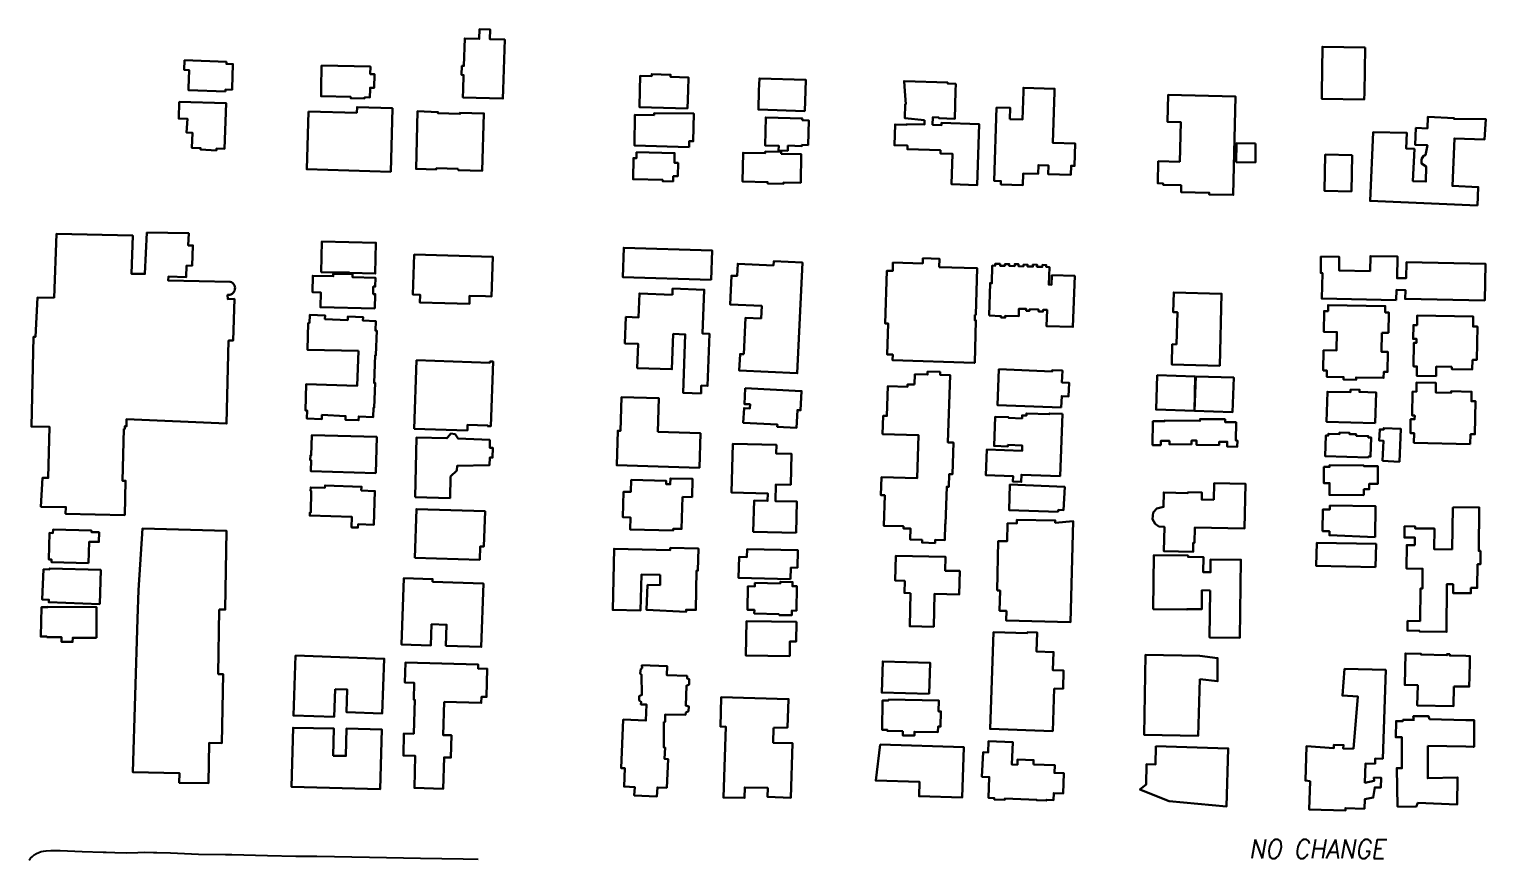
# Model space of a CAD drawing. Header units: inches. Extents: x 1273557 to 1282364, y 239587 to 246310.
# Drawn here: x 1276101 to 1277637, y 244675 to 245549 of the extents above; entities that cross this region are included whole.
import ezdxf

# ---------------------------------------------------------------- set-up
doc = ezdxf.new("R2010")
doc.units = ezdxf.units.IN
doc.header["$MEASUREMENT"] = 0
doc.layers.add('BLDG-NONUW-NOTUSED', color=5, linetype='Continuous', lineweight=30)
doc.layers.add('PATH', color=253, linetype='Continuous')
doc.layers.add('REV-ADJUDICATION-NOTES', color=2, linetype='Continuous')
doc.styles.add('Revisions', font='simplex.shx', dxfattribs={"width": 0.9, "oblique": 10, "height": 25})

msp = doc.modelspace()

# ---------------------------------------------------------------- linework, layer by layer
at = {"layer": 'BLDG-NONUW-NOTUSED'}
for points in [[(1276558.8, 245485.9), (1276558.5, 245477.5), (1276600.7, 245476.3), (1276601, 245485.8), (1276602.6, 245538.4), (1276586.8, 245538.9), (1276587.1, 245549.1), (1276576.1, 245549.4), (1276575.8, 245539.2), (1276560.5, 245539.7), (1276559.6, 245510.6), (1276557.4, 245510.7), (1276557.1, 245501.1), (1276559.2, 245501)], [(1277509.5, 245530.2), (1277464.6, 245530.9), (1277463.9, 245482.4), (1277463.8, 245476.1), (1277508.7, 245475.4), (1277508.8, 245482.2)], [(1276308.1, 245483.8), (1276308.1, 245485.7), (1276315.1, 245485.5), (1276315.2, 245486.9), (1276316, 245512.5), (1276309.2, 245512.7), (1276309.2, 245514.8), (1276265, 245516.6), (1276264.5, 245506.6), (1276269.9, 245506.3), (1276269.3, 245487.1), (1276269.2, 245485.1)], [(1276454.8, 245477.6), (1276460.4, 245477.5), (1276460.6, 245486.3), (1276460.6, 245487.7), (1276465, 245487.6), (1276465.3, 245501.9), (1276460.8, 245502), (1276461, 245510), (1276409.5, 245511), (1276409, 245486.5), (1276408.9, 245478.6), (1276440.2, 245478), (1276440.2, 245476.5), (1276454.7, 245476.2)], [(1276795.8, 245485), (1276796.2, 245498.5), (1276777.4, 245499.1), (1276777.5, 245501.4), (1276757.6, 245502), (1276757.5, 245499.9), (1276745.5, 245500.3), (1276745.1, 245485.2), (1276744.6, 245467.2), (1276795.2, 245465.8)], [(1276919.1, 245463.1), (1276919.8, 245484.5), (1276920.1, 245495.9), (1276871, 245497.5), (1276870.6, 245484.7), (1276870, 245464.6)], [(1277045, 245453.5), (1277045.1, 245448.9), (1277026.5, 245449.4), (1277026.5, 245448.6), (1277014.1, 245448.9), (1277013.4, 245427.1), (1277027.1, 245426.7), (1277027, 245422.8), (1277061.9, 245421.7), (1277061.8, 245418.4), (1277074.6, 245418), (1277073.7, 245385.9), (1277100.7, 245385), (1277102.6, 245449.4), (1277062.9, 245450.5), (1277062.9, 245448.1), (1277053.7, 245448.6), (1277053.8, 245456.6), (1277060.2, 245456.4), (1277060.2, 245455.6), (1277077.2, 245455), (1277077.8, 245483.9), (1277078, 245491.7), (1277069.6, 245492.1), (1277069.6, 245493.1), (1277023.5, 245494.7), (1277024.4, 245484.1), (1277025.4, 245470.2), (1277024.6, 245470.2), (1277024.3, 245455.6)], [(1277135.1, 245454.5), (1277135.5, 245466.3), (1277121, 245466.8), (1277118.7, 245389.5), (1277125.7, 245389.3), (1277125.6, 245385.8), (1277148.8, 245385.1), (1277149.2, 245397.3), (1277164.9, 245396.8), (1277165.2, 245406.1), (1277175.8, 245405.8), (1277175.5, 245396.5), (1277199.3, 245395.8), (1277199.6, 245405.4), (1277203.3, 245405.3), (1277204, 245428.8), (1277180.5, 245429.5), (1277182.1, 245483.5), (1277182.2, 245486.6), (1277149.4, 245487.6), (1277149.3, 245483.6), (1277148.4, 245454)], [(1277314.2, 245409.7), (1277291.5, 245410.2), (1277291, 245386.9), (1277296.6, 245386.8), (1277296.6, 245385.3), (1277315.6, 245384.9), (1277315.5, 245377.7), (1277345.2, 245377), (1277345.1, 245375.2), (1277370.6, 245374.6), (1277372.9, 245478.5), (1277301.9, 245480.1), (1277301.2, 245451.8), (1277315.2, 245451.5)], [(1276259.2, 245472.8), (1276258.9, 245455.1), (1276268, 245454.9), (1276267.1, 245440.5), (1276273.4, 245440.2), (1276272.6, 245424.4), (1276281.9, 245424), (1276281.9, 245422.4), (1276298.6, 245421.5), (1276298.8, 245423.7), (1276307.2, 245423.3), (1276308.8, 245471.5)], [(1276395.7, 245462.7), (1276393.9, 245401.7), (1276482.4, 245399.1), (1276484.2, 245466.1), (1276446.9, 245467.2), (1276446.6, 245461.2)], [(1276553.6, 245402), (1276553.5, 245400.9), (1276578.8, 245400.1), (1276580.7, 245460.5), (1276555.4, 245461.3), (1276555.4, 245460), (1276532.1, 245460.8), (1276532.2, 245462), (1276510.5, 245462.8), (1276509.1, 245402.1), (1276530.4, 245401.5), (1276530.4, 245402.7)], [(1276796.9, 245425.1), (1276796.9, 245431.2), (1276801.4, 245431.2), (1276801.8, 245460.4), (1276760.2, 245460.9), (1276760.1, 245458.9), (1276739.8, 245459.2), (1276739.4, 245426.6)], [(1276901.1, 245426.6), (1276915.8, 245426.2), (1276915.8, 245427.3), (1276922.3, 245427.2), (1276923, 245453.2), (1276916.3, 245453.4), (1276916.4, 245455.3), (1276877.8, 245456.3), (1276877.1, 245426.8), (1276891.4, 245426.5), (1276891.3, 245421.5), (1276901, 245421.3)], [(1277628, 245363.4), (1277628.9, 245382.9), (1277601.6, 245384.2), (1277603.8, 245434.2), (1277635.4, 245433), (1277636.9, 245454.4), (1277603.4, 245454.7), (1277603.4, 245455.7), (1277575.7, 245456.9), (1277575.2, 245444.8), (1277563.1, 245445.3), (1277562.3, 245427.6), (1277575.3, 245427.1), (1277573.1, 245416.7), (1277571.2, 245415.8), (1277569, 245412.3), (1277569.2, 245407.7), (1277574.1, 245404.6), (1277573.6, 245388.7), (1277560, 245389.3), (1277561.5, 245423.1), (1277553, 245423.5), (1277553.6, 245440.1), (1277518, 245440.8), (1277514.8, 245368.4)], [(1276769.1, 245390.6), (1276769.1, 245389.1), (1276780.1, 245388.9), (1276780.2, 245394.4), (1276785, 245394.3), (1276785.3, 245408.4), (1276781.4, 245408.5), (1276781.6, 245418.8), (1276741.6, 245419.6), (1276741.4, 245413.4), (1276738.3, 245413.5), (1276737.8, 245391.2)], [(1276894.1, 245418), (1276894.1, 245420), (1276877.3, 245420.3), (1276877.3, 245418.7), (1276853.9, 245419.1), (1276853.4, 245388.7), (1276879.6, 245388.2), (1276879.6, 245386.8), (1276896.5, 245386.5), (1276896.5, 245387.8), (1276914.6, 245387.5), (1276915.1, 245417.6)], [(1277394.2, 245428.7), (1277374, 245429.1), (1277373.7, 245409.3), (1277393.9, 245408.9)], [(1277496, 245416.4), (1277467.6, 245417.1), (1277466.7, 245379.1), (1277495.1, 245378.4)], [(1276127.7, 245266), (1276109.9, 245266.4), (1276107.8, 245224.9), (1276105.7, 245224.9), (1276103.6, 245130.5), (1276122.7, 245130.1), (1276121.4, 245076.3), (1276115.3, 245076.5), (1276113.7, 245045.9), (1276139.9, 245045.5), (1276139.7, 245038.5), (1276202, 245037.1), (1276202.9, 245073.4), (1276199.5, 245073.4), (1276201.2, 245127.9), (1276202, 245127.8), (1276202, 245130.8), (1276204, 245130.8), (1276204, 245138.4), (1276309.3, 245133.6), (1276311.4, 245221.1), (1276316.2, 245221.1), (1276317.7, 245265), (1276310.6, 245264.9), (1276310.4, 245269.2), (1276311.7, 245269.2), (1276312.9, 245269.4), (1276314, 245269.8), (1276315.1, 245270.4), (1276316.1, 245271.1), (1276316.9, 245272.1), (1276317.5, 245273.1), (1276318, 245274.3), (1276318.2, 245275.5), (1276318.3, 245276.7), (1276318.1, 245278), (1276317.7, 245279.1), (1276317.1, 245280.2), (1276316.4, 245281.2), (1276315.5, 245282), (1276314.4, 245282.7), (1276313.3, 245283.2), (1276247.9, 245284.4), (1276248, 245288.5), (1276266.9, 245288.1), (1276267.2, 245300.2), (1276273, 245300), (1276273.8, 245321.5), (1276269, 245321.5), (1276269.4, 245334.3), (1276225.4, 245335), (1276223.3, 245291.4), (1276209.1, 245291.6), (1276210.5, 245331.8), (1276130.2, 245333.8)], [(1276439.1, 245292.8), (1276439.1, 245292.4), (1276466, 245291.8), (1276466.7, 245324.3), (1276409.9, 245325.6), (1276409.2, 245293.4)], [(1276539.6, 245260.6), (1276565.3, 245259.8), (1276565.5, 245268.4), (1276582.2, 245267.9), (1276588.7, 245267.7), (1276589.9, 245309.4), (1276507.2, 245311.8), (1276505.6, 245269.7), (1276513.3, 245269.5), (1276513, 245261.3)], [(1276820.2, 245285.2), (1276821.1, 245316.2), (1276728, 245318.9), (1276727.1, 245287.8)], [(1277542.4, 245263.8), (1277542.6, 245274.6), (1277552, 245274.4), (1277551.8, 245265.1), (1277635.7, 245263.4), (1277636.5, 245302), (1277553.1, 245303.7), (1277552.8, 245286.8), (1277543.3, 245286.9), (1277543.8, 245309.6), (1277515.1, 245310.1), (1277514.8, 245294.4), (1277482.3, 245294.9), (1277482.3, 245309.3), (1277463, 245309.7), (1277462.9, 245292.5), (1277464.6, 245292.3), (1277463.9, 245265.3)], [(1276854.6, 245206.7), (1276850.6, 245206.9), (1276849.8, 245189.5), (1276911, 245186.7), (1276916.4, 245303.3), (1276886.1, 245304.7), (1276885.9, 245300.3), (1276848.2, 245302.1), (1276847.6, 245289.2), (1276841.5, 245289.5), (1276840.1, 245259.3), (1276873.5, 245257.7), (1276872.9, 245244.4), (1276856.4, 245245.1)], [(1277060.7, 245298.6), (1277060.9, 245307.4), (1277043.4, 245307.9), (1277043.2, 245302.5), (1277011.8, 245303.4), (1277011.6, 245294.6), (1277005.4, 245294.7), (1277003.8, 245239), (1277006.9, 245239), (1277005.9, 245206.4), (1277011.6, 245206.3), (1277011.5, 245200.3), (1277097.5, 245197.8), (1277098, 245197.8), (1277099.3, 245242.4), (1277098.1, 245242.5), (1277098.2, 245248.2), (1277098.5, 245248.2), (1277099.1, 245248.2), (1277100.5, 245297.5), (1277100.1, 245297.5)], [(1277113.2, 245247.4), (1277125.7, 245247), (1277125.7, 245245.6), (1277130.2, 245245.4), (1277130.2, 245247.3), (1277144.4, 245246.8), (1277144.6, 245254.7), (1277152.4, 245254.4), (1277152.3, 245252.6), (1277155.9, 245252.5), (1277155.9, 245254.1), (1277165.4, 245253.8), (1277165.4, 245251.8), (1277170, 245251.7), (1277170.1, 245253.5), (1277174.3, 245253.4), (1277173.7, 245236.4), (1277201.6, 245235.5), (1277203.4, 245289.2), (1277179.4, 245290), (1277179, 245280), (1277176.1, 245280.1), (1277176.8, 245298.6), (1277173.4, 245298.7), (1277173.5, 245300.7), (1277169.4, 245300.9), (1277169.3, 245298.8), (1277163.6, 245299), (1277163.7, 245301.1), (1277159.4, 245301.2), (1277159.4, 245299.1), (1277153.7, 245299.2), (1277153.8, 245301.1), (1277149.5, 245301.2), (1277149.4, 245299.3), (1277144.2, 245299.5), (1277144.3, 245301.6), (1277140.3, 245301.7), (1277140.2, 245299.6), (1277134.4, 245299.8), (1277134.5, 245301.7), (1277129.8, 245301.8), (1277129.7, 245299.8), (1277124.7, 245300), (1277124.8, 245301.9), (1277119.6, 245302.1), (1277119.6, 245300), (1277116.6, 245300.1), (1277116.1, 245281.6), (1277114.3, 245281.7)], [(1276465.6, 245254.8), (1276466, 245270.2), (1276463.9, 245270.2), (1276464, 245278), (1276466, 245278), (1276466.3, 245287.3), (1276442.1, 245287.9), (1276442.1, 245291), (1276421.8, 245291.5), (1276421.8, 245289), (1276400.2, 245289.5), (1276399.8, 245272.2), (1276408.7, 245271.9), (1276408.3, 245256.3)], [(1276779.3, 245269.5), (1276744.6, 245270.8), (1276743.6, 245245.6), (1276730.3, 245246.1), (1276729.3, 245218.1), (1276743.3, 245217.6), (1276742.3, 245192.2), (1276778.8, 245190.8), (1276780.2, 245228.1), (1276792.9, 245227.6), (1276790.6, 245166.1), (1276809.5, 245165.4), (1276809.8, 245173.6), (1276816.5, 245173.3), (1276818.6, 245228.2), (1276811.1, 245228.5), (1276812.9, 245274.7), (1276779.5, 245276)], [(1277310.9, 245217.1), (1277306.2, 245217.2), (1277305.7, 245195.9), (1277356.4, 245194.6), (1277358.3, 245270.5), (1277307.9, 245271.8), (1277307.4, 245251), (1277311.8, 245250.9)], [(1276448.3, 245210.4), (1276447, 245173.3), (1276393.4, 245175.2), (1276392.4, 245147.5), (1276394.2, 245147.4), (1276393.9, 245139.1), (1276409.7, 245138.2), (1276409.8, 245142.7), (1276434.8, 245141.5), (1276434.6, 245137.7), (1276448.5, 245137.2), (1276448.6, 245141.1), (1276463.9, 245140.5), (1276464.3, 245150.4), (1276465.1, 245150.3), (1276466.1, 245176.5), (1276464.9, 245176.5), (1276465.9, 245205.6), (1276466.8, 245205.6), (1276467.7, 245231.6), (1276466.2, 245231.7), (1276466.6, 245241.7), (1276453.1, 245242.1), (1276453.2, 245245.9), (1276437.3, 245246.5), (1276437.1, 245242.8), (1276413, 245243.7), (1276413.2, 245247.6), (1276397.1, 245248.2), (1276396.7, 245239.6), (1276395.5, 245239.7), (1276394.5, 245211.5)], [(1277527.1, 245229.4), (1277534.1, 245229.3), (1277534.5, 245250.8), (1277530.8, 245250.8), (1277530.9, 245257.4), (1277470.6, 245258.6), (1277470.5, 245252.2), (1277466.4, 245252.2), (1277466, 245230.4), (1277479.8, 245230.1), (1277479.4, 245210.6), (1277465.8, 245210.9), (1277465.4, 245189.7), (1277469.2, 245189.6), (1277469.1, 245183), (1277486.9, 245182.7), (1277486.8, 245180), (1277500, 245179.7), (1277500, 245182.3), (1277529.1, 245181.7), (1277529.2, 245188.1), (1277533.2, 245188), (1277533.6, 245209.2), (1277526.7, 245209.4)], [(1277600.9, 245193.4), (1277600.9, 245191.1), (1277622.6, 245190.7), (1277622.8, 245200.8), (1277627.3, 245200.7), (1277628, 245235.8), (1277623.4, 245235.9), (1277623.6, 245246.4), (1277564.4, 245247.5), (1277564.3, 245237.4), (1277560.5, 245237.5), (1277560.2, 245222.9), (1277563.9, 245222.8), (1277563.9, 245218.9), (1277561.1, 245218.9), (1277560.7, 245193.9), (1277564.2, 245193.8), (1277564, 245184.1), (1277584.4, 245183.7), (1277584.5, 245193.7)], [(1276507.2, 245128.2), (1276563.3, 245126.4), (1276563.5, 245132.3), (1276584.5, 245131.6), (1276584.5, 245131), (1276588.1, 245130.9), (1276590.3, 245198.9), (1276587, 245199), (1276587, 245197.8), (1276509.6, 245200.3)], [(1277034.6, 245174.7), (1277027.2, 245174.9), (1277027.1, 245172.2), (1277006.4, 245172.9), (1277005.4, 245141.6), (1277001.5, 245141.7), (1277000.9, 245122.5), (1277038.7, 245121.4), (1277037.3, 245075.9), (1276999.7, 245077.1), (1276999.1, 245058.1), (1277003.2, 245058), (1277002.2, 245025.9), (1277022.9, 245025.3), (1277022.9, 245023.1), (1277030.4, 245022.9), (1277030.1, 245011.4), (1277042.6, 245011), (1277042.6, 245008.1), (1277056.2, 245007.7), (1277056.3, 245010.9), (1277066.4, 245010.6), (1277066.9, 245027.8), (1277067.4, 245027.8), (1277068.6, 245067.1), (1277070.8, 245067.1), (1277071.2, 245080.3), (1277074.5, 245080.2), (1277075.5, 245113.6), (1277069.8, 245113.8), (1277072, 245184.8), (1277061.5, 245185.1), (1277061.6, 245188), (1277048.4, 245188.4), (1277048.4, 245185.2), (1277035, 245185.6)], [(1277189.3, 245150.4), (1277189.8, 245162.6), (1277196.9, 245162.3), (1277197.5, 245176.7), (1277189.9, 245177), (1277190.4, 245189.4), (1277179.6, 245189.8), (1277179.6, 245188.5), (1277123.5, 245190.8), (1277122.1, 245152.9)], [(1276856.2, 245171.1), (1276855.2, 245154.2), (1276861.3, 245153.9), (1276861.1, 245149.6), (1276854.9, 245149.9), (1276854, 245134.5), (1276890, 245132.5), (1276889.9, 245130.2), (1276910.1, 245129.1), (1276911.1, 245147.8), (1276914.4, 245147.6), (1276915.5, 245167.8)], [(1277330.3, 245183.3), (1277290.5, 245184.6), (1277289.2, 245148.3), (1277329.8, 245146.9)], [(1277331.2, 245183.3), (1277329.8, 245146.9), (1277369.9, 245145.7), (1277371.1, 245182.1)], [(1277620.4, 245112), (1277620.7, 245122.4), (1277625.3, 245122.3), (1277626.1, 245157.1), (1277621.6, 245157.2), (1277621.8, 245167.2), (1277600.3, 245167.7), (1277600.3, 245166), (1277584.1, 245166.4), (1277584.3, 245176.5), (1277563.8, 245177), (1277563.6, 245167.2), (1277559.7, 245167.3), (1277559.1, 245142.2), (1277561.9, 245142.1), (1277561.8, 245138.1), (1277557.6, 245138.2), (1277557.3, 245123.6), (1277561.4, 245123.5), (1277561.1, 245113.4)], [(1276764, 245124.9), (1276765, 245160.4), (1276725.8, 245161.6), (1276724.7, 245126), (1276721.7, 245126.1), (1276720.7, 245089.7), (1276807.8, 245087.1), (1276808.9, 245123.5)], [(1277520.2, 245134.2), (1277521.1, 245166.5), (1277503.6, 245167), (1277503.7, 245169.2), (1277494.2, 245169.4), (1277494.1, 245166.6), (1277469.9, 245167.2), (1277469, 245135.6)], [(1277190.6, 245143.8), (1277176.7, 245144.3), (1277176.7, 245143.4), (1277152.6, 245144.3), (1277152.5, 245142.1), (1277148, 245142.2), (1277147.9, 245139), (1277133.7, 245139.5), (1277133.7, 245140.2), (1277119.5, 245140.7), (1277118.4, 245110.1), (1277133, 245109.5), (1277133, 245111.1), (1277148.1, 245110.5), (1277147.9, 245104.8), (1277110.7, 245106.2), (1277109.7, 245079.4), (1277138.5, 245078.3), (1277138.3, 245072.5), (1277147, 245072.1), (1277147.3, 245079.7), (1277188.1, 245078.2)], [(1277326.5, 245111.5), (1277326.6, 245115.7), (1277331.9, 245115.7), (1277331.9, 245111.1), (1277355.7, 245110.9), (1277355.8, 245114.5), (1277364.2, 245114.4), (1277364.2, 245109.3), (1277374.8, 245109.2), (1277374.9, 245115.6), (1277373.3, 245115.6), (1277373.6, 245135), (1277361.9, 245135.1), (1277362, 245138.1), (1277335.6, 245138.4), (1277335.5, 245136.5), (1277298.2, 245136.9), (1277298.1, 245136), (1277285.9, 245136.1), (1277285.6, 245111), (1277294.2, 245111), (1277294.3, 245115.5), (1277303.2, 245115.4), (1277303.2, 245111.8)], [(1277513.1, 245098), (1277513.1, 245098.8), (1277515.3, 245098.8), (1277515.9, 245119), (1277512.9, 245119.1), (1277512.9, 245120.4), (1277500.2, 245120.8), (1277500.3, 245122.3), (1277493.1, 245122.5), (1277493.1, 245123.9), (1277482.5, 245124.2), (1277482.5, 245122.4), (1277470.9, 245122.8), (1277470.8, 245120.9), (1277468.1, 245121), (1277467.4, 245099.4)], [(1277528, 245094.2), (1277545.7, 245093.4), (1277547.3, 245128), (1277529.3, 245128.9), (1277529.2, 245127.3), (1277525.1, 245127.5), (1277524.5, 245115.6), (1277529, 245115.4)], [(1276466.6, 245081.4), (1276467.7, 245119.5), (1276399.3, 245121.5), (1276398.7, 245100.1), (1276397.7, 245100.2), (1276397.5, 245095), (1276398.6, 245094.9), (1276398.3, 245083.4)], [(1276508.2, 245055.9), (1276544.9, 245055.1), (1276545.5, 245077.8), (1276552.2, 245084.3), (1276552.3, 245089), (1276586.5, 245089.6), (1276586.8, 245097.8), (1276589.8, 245097.8), (1276590, 245108.2), (1276586.8, 245108.2), (1276586.8, 245116.4), (1276553.1, 245118), (1276553, 245118.4), (1276550.3, 245122.4), (1276545.9, 245123), (1276542.5, 245119.3), (1276541.6, 245118.1), (1276509.6, 245119.1)], [(1276909.7, 245018.4), (1276910.6, 245051.3), (1276888, 245051.9), (1276888.4, 245069.5), (1276904.1, 245069.1), (1276904.9, 245101.7), (1276888.7, 245102.1), (1276888.9, 245111.2), (1276843.1, 245112.4), (1276841.8, 245060.9), (1276879.9, 245060), (1276879.7, 245052), (1276865.4, 245052.4), (1276864.6, 245019.5)], [(1277508.3, 245058), (1277508.3, 245064.4), (1277513.9, 245064.3), (1277514, 245070.1), (1277522.9, 245070), (1277523.1, 245088.6), (1277508.1, 245088.8), (1277508.1, 245089.5), (1277472.2, 245089.8), (1277472.1, 245087.9), (1277466.2, 245087.9), (1277466, 245070.8), (1277472.1, 245070.8), (1277471.9, 245058.4)], [(1276451.4, 245062.9), (1276451.7, 245067.1), (1276413.2, 245068.4), (1276413.1, 245065.9), (1276398.1, 245066.3), (1276397.9, 245062.7), (1276398.7, 245062.7), (1276398, 245039.8), (1276397.1, 245039.8), (1276397, 245036.6), (1276441.4, 245035.2), (1276441.1, 245024.1), (1276447.8, 245023.9), (1276447.9, 245027.4), (1276464.6, 245026.9), (1276465.7, 245062.5)], [(1276790, 245056.4), (1276800.1, 245056.1), (1276800.6, 245075.2), (1276777.3, 245075.8), (1276777.1, 245069.6), (1276772.6, 245069.8), (1276772.7, 245073.3), (1276735.9, 245074.2), (1276735.5, 245061.5), (1276727.8, 245061.7), (1276727.1, 245034.9), (1276735.1, 245034.7), (1276734.7, 245022.1), (1276780.2, 245021), (1276780.2, 245022.7), (1276789.1, 245022.5)], [(1277186, 245040.5), (1277186.1, 245042.6), (1277191.8, 245042.4), (1277192.9, 245066.8), (1277135.1, 245069.3), (1277134.3, 245042.4)], [(1277350.1, 245053.1), (1277337.3, 245053.4), (1277337.5, 245060.9), (1277322.8, 245061.2), (1277322.8, 245060.4), (1277297.3, 245061), (1277297.2, 245045.7), (1277289.9, 245044), (1277286.3, 245039.7), (1277285.6, 245032.8), (1277288.4, 245027.8), (1277292.2, 245025.2), (1277298, 245024.6), (1277297.4, 244999.1), (1277328.2, 244998.4), (1277328.4, 245007.9), (1277329.8, 245007.9), (1277330.2, 245024.1), (1277382.4, 245023), (1277383.4, 245070.2), (1277350.6, 245070.9)], [(1277520.2, 245014), (1277520.7, 245046.5), (1277472.5, 245047.1), (1277472.4, 245043.1), (1277465.1, 245043.2), (1277464.8, 245020.2), (1277472, 245020.1), (1277471.9, 245015.9)], [(1276507.9, 244992.1), (1276576.3, 244990), (1276576.7, 245004.2), (1276580.7, 245004.1), (1276581.8, 245041.2), (1276509.5, 245043.4)], [(1277121.6, 244957.7), (1277124.8, 244957.6), (1277124.3, 244936.3), (1277131.5, 244936.1), (1277131.2, 244926), (1277199.1, 244924.3), (1277201.7, 245030.8), (1277182.9, 245029), (1277182.9, 245031.5), (1277142.6, 245032.2), (1277142.6, 245028.3), (1277132.7, 245028.6), (1277132.2, 245009.5), (1277122.9, 245009.8)], [(1277601.2, 245001), (1277582.4, 245001.1), (1277582.6, 245023), (1277562.2, 245023.1), (1277562.2, 245025.2), (1277551.2, 245025.3), (1277551.1, 245013.5), (1277562, 245013.4), (1277561.9, 245005.5), (1277553.5, 245005.6), (1277553.3, 244980.7), (1277570.2, 244980.6), (1277570, 244959.6), (1277567.8, 244959.6), (1277567.5, 244925.4), (1277554.3, 244925.5), (1277554.2, 244915.3), (1277567.2, 244915.1), (1277567.2, 244914.3), (1277595.4, 244914), (1277595.9, 244964.4), (1277602.4, 244964.3), (1277602.3, 244955), (1277621.1, 244954.8), (1277621.2, 244960.4), (1277627.8, 244960.3), (1277628.1, 244985.4), (1277631.1, 244985.3), (1277631.2, 244999.3), (1277629.3, 244999.3), (1277629.7, 245045.4), (1277602.1, 245045.1)], [(1276163.9, 244986.3), (1276164.6, 245009), (1276174.7, 245008.8), (1276175, 245019), (1276166.9, 245019.2), (1276166.9, 245020.8), (1276126.4, 245021.9), (1276126.2, 245018.2), (1276122.6, 245018.3), (1276121.9, 244990.4), (1276124.8, 244990.3), (1276124.8, 244987.4)], [(1276301.7, 244937.7), (1276307.9, 244937.6), (1276309.2, 245020.6), (1276220.6, 245022.9), (1276216.4, 244958), (1276215.3, 244927.7), (1276210.6, 244766), (1276259.7, 244765.2), (1276259.5, 244755), (1276290.2, 244754.5), (1276290.9, 244797), (1276304.4, 244796.8), (1276305.6, 244869.5), (1276300.6, 244869.6)], [(1276766.6, 244974), (1276766.4, 244963.3), (1276753.1, 244963.6), (1276752.2, 244937.2), (1276793.7, 244935), (1276793.8, 244937.3), (1276804.1, 244937.1), (1276804.9, 244978.6), (1276806.3, 244978.6), (1276806.8, 245001.9), (1276777.1, 245002.5), (1276777, 245000.3), (1276717.8, 245001.6), (1276716.5, 244937.2), (1276745.8, 244936.6), (1276746.6, 244974.5)], [(1276904, 244969.5), (1276904.3, 244981.8), (1276911.2, 244981.6), (1276911.7, 245000), (1276858.1, 245001.2), (1276857.9, 244992.8), (1276849.6, 244993), (1276849.1, 244970.9)], [(1277520.7, 244982.1), (1277521.2, 245006.7), (1277458.7, 245008), (1277458.1, 244983.5)], [(1277030.4, 244954.9), (1277029.5, 244920), (1277054.9, 244919.4), (1277055.8, 244954.2), (1277081.7, 244953.6), (1277082.3, 244978.2), (1277066.9, 244978.5), (1277067.3, 244993), (1277014.9, 244994.3), (1277014.3, 244968.1), (1277024.3, 244967.8), (1277024, 244955.1)], [(1277346.3, 244957.8), (1277345.7, 244908.2), (1277377.6, 244907.9), (1277378.6, 244990.1), (1277346.7, 244990.4), (1277346.6, 244976.8), (1277338.9, 244976.9), (1277339.1, 244992.9), (1277322.9, 244993.1), (1277323, 244994.5), (1277286.9, 244994.9), (1277286.3, 244938), (1277321.7, 244937.6), (1277321.7, 244938.1), (1277337.3, 244937.9), (1277337.5, 244957.9)], [(1276175.8, 244943.4), (1276176.7, 244979.4), (1276123, 244980.9), (1276122.9, 244979.8), (1276116.4, 244980.1), (1276115.1, 244948.1), (1276122, 244947.9), (1276121.9, 244945.3)], [(1276526.4, 244966.7), (1276526.5, 244969.6), (1276496.2, 244970.6), (1276493.9, 244900.7), (1276524.7, 244899.8), (1276525.4, 244922), (1276541.3, 244921.5), (1276540.6, 244899.4), (1276577.9, 244898.2), (1276580.1, 244965)], [(1276892, 244932.8), (1276892, 244931.7), (1276905.1, 244931.5), (1276905.2, 244936.4), (1276910, 244936.3), (1276910.6, 244962.1), (1276905.9, 244962.2), (1276906, 244966.5), (1276893.2, 244966.8), (1276893.1, 244965.1), (1276866.4, 244965.7), (1276866.3, 244962), (1276859, 244962.2), (1276858.4, 244937.3), (1276865.8, 244937.1), (1276865.7, 244933.4)], [(1276172.2, 244907.7), (1276172.4, 244940), (1276120.9, 244940.4), (1276120.9, 244940), (1276114.2, 244940), (1276113.4, 244909), (1276119.9, 244909.1), (1276119.9, 244908.5), (1276135.5, 244908.4), (1276135.5, 244903.4), (1276147.1, 244903.5), (1276147.2, 244907.9)], [(1276903, 244888.5), (1276903.2, 244904), (1276909.9, 244903.9), (1276910.1, 244924.5), (1276857.4, 244925.2), (1276856.9, 244889.1)], [(1277181.9, 244854.3), (1277191.1, 244854), (1277191.8, 244873.2), (1277180.5, 244873.6), (1277181.2, 244892.7), (1277163, 244893.4), (1277163.7, 244913.4), (1277153.4, 244913.7), (1277153.3, 244912.5), (1277118, 244913.8), (1277114.2, 244811.8), (1277180.3, 244809.4)], [(1276423.7, 244853.7), (1276436.5, 244853.2), (1276435.6, 244829.4), (1276473.5, 244828.1), (1276475.5, 244885.7), (1276382.1, 244889), (1276379.9, 244825.8), (1276422.7, 244824.3)], [(1276538.6, 244840.2), (1276577.9, 244839.1), (1276578.1, 244845.6), (1276583.4, 244845.5), (1276584, 244875.3), (1276574.6, 244875.2), (1276574.7, 244879.6), (1276497.9, 244881.7), (1276497.3, 244860.6), (1276507.1, 244860.4), (1276506.6, 244842.7), (1276507.7, 244842.7), (1276506.7, 244806.6), (1276496.3, 244806.9), (1276495.7, 244783.7), (1276508.2, 244783.3), (1276507.3, 244749.6), (1276537.8, 244748.7), (1276538.7, 244781.6), (1276545.8, 244781.5), (1276546.4, 244805), (1276537.6, 244805.3)], [(1276770.4, 244819.1), (1276771.7, 244819.1), (1276771.7, 244826.8), (1276793.2, 244826.6), (1276793.6, 244829), (1276796.2, 244830.4), (1276796.5, 244835.4), (1276793.4, 244836.4), (1276794.1, 244857.2), (1276797.1, 244858.6), (1276797.1, 244864), (1276794.8, 244864.9), (1276794.9, 244867.6), (1276773.5, 244868.3), (1276773.8, 244877.9), (1276747.2, 244878.9), (1276747.4, 244875.8), (1276745.9, 244875), (1276745.3, 244870.2), (1276746.9, 244868.8), (1276747.2, 244847.5), (1276744.2, 244846.2), (1276744.3, 244841.8), (1276746.4, 244840.3), (1276746.2, 244837.6), (1276752.2, 244837.3), (1276751.4, 244820.5), (1276727.6, 244821.6), (1276725.2, 244770.4), (1276729.3, 244770.2), (1276728.4, 244750.9), (1276739.6, 244750.4), (1276739.1, 244741.6), (1276763, 244740.5), (1276763.5, 244750.1), (1276773.4, 244749.7), (1276774.9, 244779.8), (1276770.9, 244780.2), (1276771.6, 244792.1), (1276770.4, 244792.1)], [(1277050, 244848.6), (1277051, 244881.4), (1277001.1, 244882.9), (1277000.1, 244850.1)], [(1277335.2, 244864.1), (1277354.1, 244862), (1277354, 244886.4), (1277335.3, 244888.8), (1277278.2, 244889.9), (1277276.6, 244805.6), (1277333.7, 244804.5)], [(1277603.1, 244856.5), (1277615.8, 244856.4), (1277619.3, 244856.3), (1277619.5, 244866.9), (1277619.9, 244882.5), (1277620, 244888.5), (1277615.9, 244888.6), (1277598.8, 244889), (1277598.8, 244890.5), (1277595.9, 244890.6), (1277595.9, 244889.4), (1277568.5, 244890), (1277568.5, 244890.9), (1277552, 244891.3), (1277551.3, 244858.1), (1277565.1, 244857.8), (1277564.6, 244836.5), (1277602.7, 244835.7)], [(1277497.2, 244790.6), (1277486.6, 244791), (1277486.8, 244794.6), (1277476.5, 244794.8), (1277476.7, 244791.5), (1277447.9, 244793.7), (1277446.7, 244757.3), (1277451.6, 244756.5), (1277450.6, 244726.9), (1277488.9, 244725.6), (1277488.9, 244728.2), (1277508.9, 244727.5), (1277509.3, 244737.8), (1277518.2, 244739.4), (1277519.8, 244750.1), (1277526.1, 244749.8), (1277526.5, 244760.2), (1277518.9, 244760.4), (1277519, 244756.9), (1277509.3, 244755), (1277510, 244775.4), (1277520.1, 244775), (1277520.3, 244780.6), (1277528.1, 244780.3), (1277531.4, 244874), (1277487.9, 244875), (1277485.6, 244846.8), (1277501.9, 244845.9)], [(1276886, 244813), (1276900.8, 244813.3), (1276901.9, 244843.2), (1276830.9, 244845.3), (1276830.2, 244814), (1276835.6, 244814.2), (1276833.1, 244739.4), (1276855.4, 244738.9), (1276855.6, 244750.1), (1276879.9, 244749.6), (1276879.7, 244740.1), (1276904.3, 244739.2), (1276906, 244796.7), (1276885.7, 244797.2)], [(1277022.1, 244809.3), (1277022.1, 244804.9), (1277034.4, 244804.7), (1277034.5, 244808.8), (1277059.3, 244808.4), (1277059.4, 244814.2), (1277062.1, 244814.2), (1277062.4, 244830.2), (1277060, 244830.2), (1277060.2, 244841.8), (1277007.2, 244842.7), (1277007.2, 244841.7), (1277000.9, 244841.8), (1277000.4, 244810.8), (1277006, 244810.7), (1277006, 244809.6)], [(1277575.8, 244793.9), (1277615.7, 244793.2), (1277623.4, 244793), (1277624.5, 244793), (1277624.5, 244798.7), (1277624.6, 244820.9), (1277615.8, 244821.1), (1277577.6, 244822.1), (1277576.5, 244825.1), (1277560.3, 244825.1), (1277561, 244821.2), (1277549.4, 244821.2), (1277549.4, 244819.9), (1277542.2, 244819.9), (1277541.9, 244802.9), (1277548.4, 244802.9), (1277548.3, 244770.3), (1277542.9, 244770.5), (1277543.7, 244730.1), (1277563.4, 244729.6), (1277565.3, 244733.9), (1277606.8, 244732.2), (1277607, 244760.6), (1277575.7, 244759.8)], [(1276421.8, 244783.5), (1276422.5, 244812), (1276379.4, 244813), (1276377.8, 244750.6), (1276471.4, 244748.3), (1276473, 244811.2), (1276435.8, 244812.2), (1276435.1, 244783.2)], [(1276998.4, 244795.4), (1276993.7, 244757.3), (1277039.7, 244756.1), (1277039.4, 244740.8), (1277084.8, 244739.3), (1277086.6, 244792.4)], [(1277159.9, 244774.3), (1277160.1, 244778.8), (1277143.2, 244779.5), (1277143, 244774), (1277137.2, 244774.2), (1277138.2, 244797.8), (1277112.6, 244798.9), (1277112.1, 244786.8), (1277106.8, 244787.1), (1277105.7, 244761.3), (1277113.4, 244761), (1277112.4, 244739.1), (1277118.6, 244738.8), (1277118.6, 244737.4), (1277129.7, 244736.9), (1277129.8, 244738.5), (1277163.4, 244737), (1277163.4, 244736.5), (1277173.5, 244736.1), (1277173.6, 244737), (1277181.1, 244736.7), (1277181.4, 244744), (1277191.2, 244743.5), (1277192.1, 244765), (1277182.1, 244765.4), (1277182.5, 244773.4)], [(1277288.9, 244793.5), (1277288.5, 244774.1), (1277279, 244774.5), (1277278.8, 244753.3), (1277272.1, 244747.9), (1277302.9, 244735.5), (1277363.4, 244729.8), (1277365.3, 244791.1)]]:
    msp.add_lwpolyline(points, close=True, dxfattribs=at)
at = {"layer": 'PATH'}
msp.add_lwpolyline([(1276101.2, 244673.3), (1276102.8, 244675.4), (1276104.6, 244677.3), (1276106.6, 244679), (1276108.9, 244680.4), (1276111.4, 244681.5), (1276113.9, 244682.4), (1276116.5, 244682.9), (1276119.2, 244683.3), (1276124.1, 244683.6), (1276129, 244683.7), (1276133.9, 244683.5), (1276157.1, 244682.6), (1276179.4, 244681.8), (1276182.3, 244681.7), (1276191.5, 244681.4), (1276203.7, 244681.2), (1276215.8, 244681.4), (1276222.8, 244681.7), (1276232.4, 244681.5), (1276235.8, 244681.4), (1276250.1, 244681.1), (1276279.8, 244679.8), (1276308.3, 244679.4), (1276314.9, 244679.3), (1276352.4, 244678.4), (1276382.3, 244677.5), (1276390.4, 244677.7), (1276404.6, 244677.5), (1276460, 244676.5), (1276513.8, 244675.6), (1276558.6, 244674.8), (1276574.5, 244674.3)], dxfattribs=at)

# ---------------------------------------------------------------- texts
at = {"layer": 'REV-ADJUDICATION-NOTES', "style": 'Revisions', "oblique": 10, "width": 0.913884}
msp.add_text('NO CHANGE', height=20, dxfattribs=at).set_placement((1277387.1, 244675.2, 127.8))

doc.saveas('drawing.dxf')
